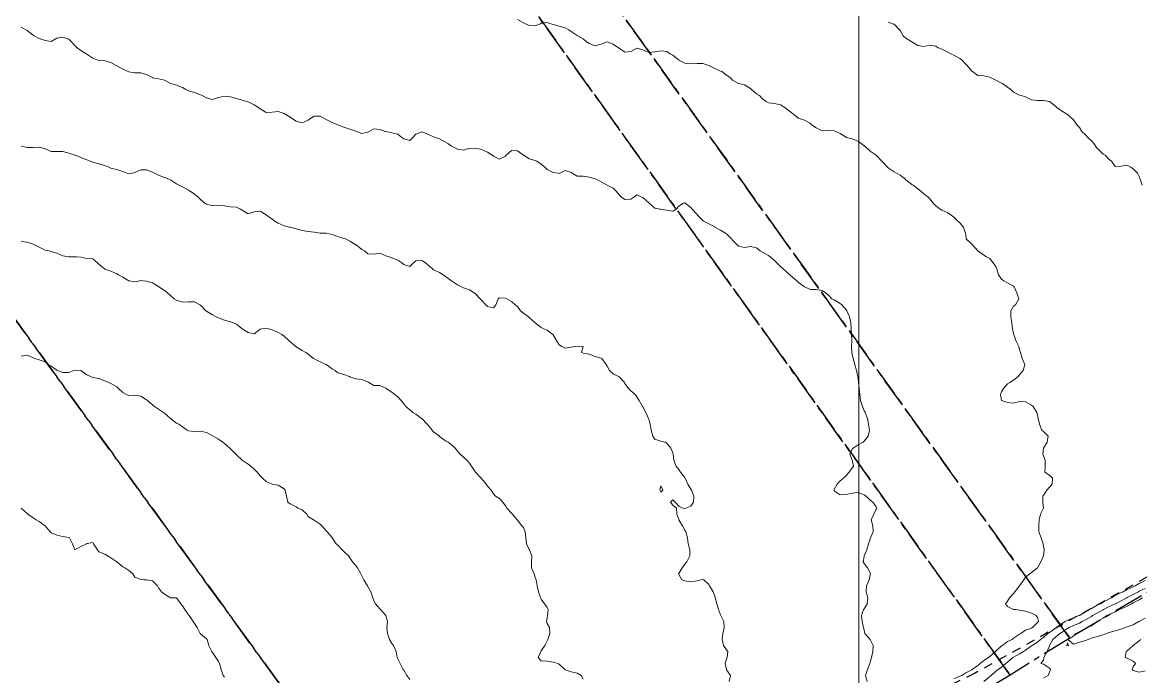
# Model space of a CAD drawing. Header units: centimetres. Extents: x 0 to 642158, y -847 to 649707.
# Drawn here: x 616996.9 to 617090.4, y 620008.1 to 620062.9 of the extents above; entities that cross this region are included whole.
import ezdxf

# ---------------------------------------------------------------- set-up
doc = ezdxf.new("R2010")
doc.units = ezdxf.units.CM
doc.header["$MEASUREMENT"] = 0
doc.linetypes.add('CENTERX2', pattern=[4, 2.5, -0.5, 0.5, -0.5])
doc.linetypes.add('JIS_02_0.7', pattern=[1.35, 0.75, -0.6])
for name, color, linetype, lineweight in [('MEV_grille', 254, 'Continuous', 9), ('WAL_parcellaire agricole', 7, 'JIS_02_0.7', 25), ('WAL_topographie 0.5', 253, 'Continuous', 20)]:
    doc.layers.add(name, color=color, linetype=linetype, lineweight=lineweight)
doc.layers.add('SPW_parcellaire cadastral', color=7, linetype='CENTERX2', lineweight=25, true_color=0xff0542)

# ---------------------------------------------------------------- blocks, each defined once
blk = doc.blocks.new('*U112')
at = {"layer": 'MEV_grille', "transparency": 33554687}
blk.add_lwpolyline([(0, 1825.476), (0, -1825.476)], dxfattribs=at)
blk = doc.blocks.new('*U113')
at = {"layer": 'MEV_grille', "color": 0, "linetype": 'ByBlock', "lineweight": -2, "transparency": 16777216}
blk.add_blockref('*U112', (1700, 0), dxfattribs=at)

msp = doc.modelspace()

# ---------------------------------------------------------------- linework, layer by layer
at = {"layer": 'SPW_parcellaire cadastral'}
for points in [[(617064.759, 620106.478), (617136.737, 620039.849), (617121.465, 620033.179), (617084.443, 620011.372), (616963.37, 620180.072), (616968.009, 620182.814), (617053.863, 620117.239), (617064.759, 620106.478)], [(617079.454, 620008.282), (616958.502, 620177.199), (616963.37, 620180.072), (617084.443, 620011.372), (617079.454, 620008.282)], [(617079.454, 620008.282), (617057.704, 619995.025), (617037.024, 619981.817), (616913.726, 620151.806), (616958.502, 620177.199), (617079.454, 620008.282)], [(616921.398, 619912.152), (616803.95, 620042.534), (616842.291, 620067.212), (616824.166, 620098.846), (616913.726, 620151.806), (617037.024, 619981.817), (616987.92, 619947.229), (616962.52, 619932.624), (616929.537, 619915.761), (616921.398, 619912.152)]]:
    msp.add_lwpolyline(points, dxfattribs=at)
at = {"layer": 'WAL_parcellaire agricole'}
msp.add_lwpolyline([(617004.365, 620160.596), (617008.458, 620154.4), (617135.971, 620039.415), (617097.973, 620020.411), (617076.475, 620008.409), (617057.809, 619999.407), (617044.144, 619991.405), (617027.645, 619979.57), (617009.147, 619966.735), (616986.816, 619950.066), (616958.152, 619932.729), (616872.99, 619891.386), (616829.993, 619869.882)], dxfattribs=at)
at = {"layer": 'WAL_topographie 0.5'}
for points in [[(617038.25, 620063.121), (617038.75, 620062.821), (617038.935, 620062.75), (617039.25, 620062.598), (617039.75, 620062.573), (617040.173, 620062.75), (617040.25, 620062.8), (617040.75, 620062.858), (617041.058, 620062.75), (617041.25, 620062.7), (617041.75, 620062.55), (617042.25, 620062.419), (617042.55, 620062.25), (617042.75, 620062.091), (617043.25, 620061.771), (617043.298, 620061.75), (617043.75, 620061.486), (617044.033, 620061.25), (617044.25, 620061.102), (617044.75, 620060.902), (617045.25, 620061.05), (617045.75, 620061.25), (617045.75, 620061.25), (617045.75, 620061.25), (617046.25, 620061.037), (617046.71, 620060.75), (617046.75, 620060.717), (617047.25, 620060.375), (617047.75, 620060.437), (617048.25, 620060.697), (617048.75, 620060.583), (617049.25, 620060.354), (617049.75, 620060.404), (617050.25, 620060.481), (617050.75, 620060.429), (617051.03, 620060.25), (617051.25, 620060.125), (617051.684, 620059.75), (617051.75, 620059.694), (617052.25, 620059.455), (617052.75, 620059.395), (617053.25, 620059.417), (617053.75, 620059.417), (617054.25, 620059.264), (617054.273, 620059.25), (617054.75, 620059), (617055.25, 620058.8), (617055.343, 620058.75), (617055.75, 620058.461), (617056.046, 620058.25), (617056.25, 620058.046), (617056.75, 620057.75), (617056.75, 620057.75), (617057.25, 620057.639), (617057.75, 620057.336), (617057.841, 620057.25), (617058.25, 620056.904), (617058.5, 620056.75), (617058.75, 620056.477), (617059.044, 620056.25), (617059.25, 620056.147), (617059.75, 620056.091), (617060.25, 620055.968), (617060.604, 620055.75), (617060.75, 620055.641), (617061.25, 620055.25), (617061.25, 620055.25), (617061.75, 620054.867), (617062.1, 620054.75), (617062.25, 620054.694), (617062.75, 620054.417), (617062.945, 620054.25), (617063.25, 620054.06), (617063.75, 620053.806), (617064.25, 620053.815), (617064.75, 620053.799), (617064.875, 620053.75), (617065.25, 620053.562), (617065.75, 620053.265), (617065.788, 620053.25), (617066.25, 620053.117), (617066.75, 620052.94), (617067.007, 620052.75), (617067.25, 620052.554), (617067.576, 620052.25), (617067.75, 620052.097), (617068.25, 620051.75), (617068.25, 620051.75), (617068.738, 620051.25), (617068.75, 620051.236), (617069.21, 620050.75), (617069.25, 620050.708), (617069.75, 620050.375), (617069.962, 620050.25), (617070.25, 620050.09), (617070.707, 620049.75), (617070.75, 620049.706), (617071.25, 620049.309), (617071.361, 620049.25), (617071.75, 620048.946), (617072, 620048.75), (617072.25, 620048.525), (617072.594, 620048.25), (617072.75, 620048.111), (617073.033, 620047.75), (617073.25, 620047.512), (617073.617, 620047.25), (617073.75, 620047.163), (617074.25, 620046.932), (617074.517, 620046.75), (617074.75, 620046.575), (617075.075, 620046.25), (617075.25, 620046.115), (617075.567, 620045.75), (617075.721, 620045.25), (617075.75, 620045.083), (617075.79, 620044.75), (617076.25, 620044.308), (617076.318, 620044.25), (617076.75, 620043.75), (617076.75, 620043.75), (617077.25, 620043.396), (617077.483, 620043.25), (617077.75, 620043.107), (617078.028, 620042.75), (617078.25, 620042.442), (617078.35, 620042.25), (617078.493, 620041.75), (617078.75, 620041.39), (617078.934, 620041.25), (617079.25, 620041.083), (617079.75, 620040.794), (617079.792, 620040.75), (617080.009, 620040.25), (617080.194, 620039.75), (617079.906, 620039.25), (617079.75, 620039.131), (617079.507, 620038.75), (617079.51, 620038.25), (617079.588, 620037.75), (617079.657, 620037.25), (617079.75, 620036.838), (617079.771, 620036.75), (617079.943, 620036.25), (617080.174, 620035.75), (617080.25, 620035.488), (617080.312, 620035.25), (617080.473, 620034.75), (617080.695, 620034.25), (617080.538, 620033.75), (617080.25, 620033.377), (617080.13, 620033.25), (617079.75, 620032.949), (617079.421, 620032.75), (617079.25, 620032.635), (617078.899, 620032.25), (617078.75, 620031.972), (617078.64, 620031.75), (617078.75, 620031.25), (617078.75, 620031.25), (617079.25, 620031.075), (617079.75, 620031.026), (617080.25, 620031.155), (617080.75, 620031.121), (617081.25, 620030.857), (617081.387, 620030.75), (617081.687, 620030.25), (617081.75, 620030.036), (617081.815, 620029.75), (617081.923, 620029.25), (617082.118, 620028.75), (617082.25, 620028.654), (617082.625, 620028.25), (617082.553, 620027.75), (617082.25, 620027.25), (617082.25, 620027.25), (617082.203, 620026.75), (617082.25, 620026.625), (617082.386, 620026.25), (617082.396, 620025.75), (617082.357, 620025.25), (617082.75, 620025), (617083, 620024.75), (617082.96, 620024.25), (617082.75, 620024), (617082.539, 620023.75), (617082.25, 620023.327), (617082.202, 620023.25), (617082.206, 620022.75), (617082.25, 620022.25), (617082.25, 620022.25), (617082.25, 620022.25), (617081.993, 620021.75), (617081.886, 620021.25), (617081.868, 620020.75), (617081.869, 620020.25), (617082.063, 620019.75), (617082.214, 620019.25), (617082.25, 620019.05), (617082.318, 620018.75), (617082.25, 620018.25), (617082.25, 620018.25), (617082.036, 620017.75), (617081.75, 620017.25), (617081.75, 620017.25), (617081.25, 620016.867), (617081.104, 620016.75), (617080.75, 620016.467), (617080.602, 620016.25), (617080.25, 620015.75), (617080.25, 620015.75), (617079.865, 620015.25), (617079.75, 620015.1), (617079.411, 620014.75), (617079.25, 620014.472), (617079.076, 620014.25), (617079.25, 620014), (617079.75, 620013.768), (617079.917, 620013.75), (617080.25, 620013.712), (617080.75, 620013.635), (617081.25, 620013.467), (617081.632, 620013.25), (617081.75, 620013.096), (617081.844, 620012.75), (617081.75, 620012.671), (617081.336, 620012.25), (617081.25, 620012.21), (617080.75, 620012.044), (617080.342, 620011.75), (617080.25, 620011.709), (617079.75, 620011.352), (617079.62, 620011.25), (617079.25, 620011.083), (617078.81, 620010.75), (617078.75, 620010.718), (617078.25, 620010.269), (617078.236, 620010.25), (617077.75, 620009.841), (617077.647, 620009.75), (617077.25, 620009.497), (617076.954, 620009.25), (617076.75, 620009.09), (617076.286, 620008.75), (617076.25, 620008.73), (617075.75, 620008.465), (617075.413, 620008.25), (617075.25, 620008.183), (617074.75, 620007.953)], [(617069.25, 620062.895), (617069.625, 620062.75), (617069.75, 620062.705), (617070.219, 620062.25), (617070.25, 620062.194), (617070.508, 620061.75), (617070.75, 620061.558), (617071.23, 620061.25), (617071.25, 620061.239), (617071.75, 620060.925), (617072.25, 620060.845), (617072.75, 620060.966), (617073.25, 620060.875), (617073.446, 620060.75), (617073.75, 620060.623), (617074.25, 620060.386), (617074.509, 620060.25), (617074.75, 620060.12), (617075.25, 620059.846), (617075.384, 620059.75), (617075.75, 620059.375), (617075.878, 620059.25), (617076.25, 620058.797), (617076.318, 620058.75), (617076.75, 620058.433), (617077.25, 620058.388), (617077.75, 620058.294), (617077.824, 620058.25), (617078.25, 620058.045), (617078.75, 620057.786), (617078.808, 620057.75), (617079.25, 620057.439), (617079.511, 620057.25), (617079.75, 620057.031), (617080.25, 620056.786), (617080.375, 620056.75), (617080.75, 620056.632), (617081.25, 620056.391), (617081.75, 620056.321), (617082.25, 620056.337), (617082.75, 620056.25), (617082.75, 620056.25), (617083.25, 620055.863), (617083.356, 620055.75), (617083.75, 620055.467), (617084.107, 620055.25), (617084.25, 620055.159), (617084.724, 620054.75), (617084.75, 620054.726), (617085.098, 620054.25), (617085.25, 620054.065), (617085.466, 620053.75), (617085.75, 620053.453), (617085.96, 620053.25), (617086.25, 620052.96), (617086.444, 620052.75), (617086.75, 620052.323), (617086.815, 620052.25), (617087.25, 620051.845), (617087.399, 620051.75), (617087.75, 620051.399), (617087.94, 620051.25), (617088.25, 620050.8), (617088.75, 620050.829), (617089.25, 620050.927), (617089.555, 620050.75), (617089.75, 620050.629), (617090.105, 620050.25), (617090.25, 620049.969), (617090.335, 620049.75), (617090.507, 620049.25)], [(616996.75, 620062.471), (616997.145, 620062.25), (616997.25, 620062.187), (616997.75, 620061.808), (616997.844, 620061.75), (616998.25, 620061.526), (616998.75, 620061.341), (616999.25, 620061.279), (616999.75, 620061.533), (617000.25, 620061.638), (617000.75, 620061.463), (617000.974, 620061.25), (617001.25, 620060.936), (617001.444, 620060.75), (617001.75, 620060.519), (617002.187, 620060.25), (617002.25, 620060.208), (617002.75, 620059.862), (617003.056, 620059.75), (617003.25, 620059.669), (617003.75, 620059.661), (617004.25, 620059.5), (617004.708, 620059.25), (617004.75, 620059.237), (617005.25, 620058.963), (617005.697, 620058.75), (617005.75, 620058.725), (617006.25, 620058.643), (617006.75, 620058.652), (617007.25, 620058.515), (617007.731, 620058.25), (617007.75, 620058.239), (617008.25, 620058.135), (617008.75, 620058.025), (617009.25, 620057.75), (617009.25, 620057.75), (617009.75, 620057.615), (617010.25, 620057.42), (617010.526, 620057.25), (617010.75, 620057.134), (617011.25, 620056.99), (617011.75, 620056.815), (617011.881, 620056.75), (617012.25, 620056.543), (617012.75, 620056.417), (617013.25, 620056.595), (617013.75, 620056.691), (617014.25, 620056.639), (617014.75, 620056.507), (617015.25, 620056.348), (617015.607, 620056.25), (617015.75, 620056.217), (617016.25, 620055.97), (617016.595, 620055.75), (617016.75, 620055.632), (617017.25, 620055.318), (617017.75, 620055.357), (617018.25, 620055.426), (617018.75, 620055.25), (617018.75, 620055.25), (617019.25, 620054.939), (617019.524, 620054.75), (617019.75, 620054.607), (617020.25, 620054.464), (617020.75, 620054.696), (617020.813, 620054.75), (617021.25, 620055.019), (617021.75, 620055.012), (617022.25, 620054.75), (617022.25, 620054.75), (617022.75, 620054.505), (617023.25, 620054.302), (617023.375, 620054.25), (617023.75, 620054.092), (617024.25, 620053.926), (617024.75, 620053.76), (617024.786, 620053.75), (617025.25, 620053.574), (617025.75, 620053.681), (617025.85, 620053.75), (617026.25, 620053.95), (617026.75, 620053.917), (617027.194, 620053.75), (617027.25, 620053.731), (617027.75, 620053.632), (617028.25, 620053.506), (617028.6, 620053.25), (617028.75, 620053.118), (617029.25, 620052.991), (617029.5, 620053.25), (617029.75, 620053.53), (617030.25, 620053.721), (617030.75, 620053.528), (617031.25, 620053.303), (617031.393, 620053.25), (617031.75, 620053.116), (617032.25, 620052.854), (617032.422, 620052.75), (617032.75, 620052.527), (617033.25, 620052.25), (617033.25, 620052.25), (617033.75, 620052.185), (617033.972, 620052.25), (617034.25, 620052.331), (617034.75, 620052.353), (617035.15, 620052.25), (617035.25, 620052.226), (617035.75, 620052.022), (617036.153, 620051.75), (617036.25, 620051.667), (617036.75, 620051.432), (617037.25, 620051.678), (617037.306, 620051.75), (617037.75, 620052.15), (617038.25, 620052.135), (617038.75, 620051.773), (617038.782, 620051.75), (617039.25, 620051.466), (617039.75, 620051.316), (617039.867, 620051.25), (617040.25, 620051.02), (617040.544, 620050.75), (617040.75, 620050.556), (617041.25, 620050.3), (617041.65, 620050.25), (617041.75, 620050.228), (617041.796, 620050.25), (617042.25, 620050.477), (617042.75, 620050.306), (617042.838, 620050.25), (617043.25, 620050.017), (617043.75, 620050.011), (617044.25, 620049.935), (617044.75, 620049.794), (617044.83, 620049.75), (617045.25, 620049.531), (617045.75, 620049.25), (617045.75, 620049.25), (617046.25, 620048.988), (617046.506, 620048.75), (617046.75, 620048.433), (617046.962, 620048.25), (617047.25, 620048.047), (617047.75, 620048.077), (617048, 620048.25), (617048.25, 620048.454), (617048.659, 620048.25), (617048.75, 620048.226), (617049.25, 620047.77), (617049.279, 620047.75), (617049.75, 620047.316), (617050.167, 620047.25), (617050.25, 620047.236), (617050.75, 620047.163), (617051.25, 620047.078), (617051.544, 620047.25), (617051.75, 620047.483), (617052.15, 620047.75), (617052.25, 620047.775), (617052.296, 620047.75), (617052.75, 620047.393), (617052.871, 620047.25), (617053.25, 620046.833), (617053.32, 620046.75), (617053.75, 620046.307), (617053.827, 620046.25), (617054.25, 620046.021), (617054.75, 620045.761), (617054.771, 620045.75), (617055.25, 620045.476), (617055.646, 620045.25), (617055.75, 620045.18), (617056.158, 620044.75), (617056.25, 620044.65), (617056.628, 620044.25), (617056.75, 620044.143), (617057.25, 620044.034), (617057.75, 620044.12), (617058.25, 620044.012), (617058.555, 620043.75), (617058.75, 620043.644), (617059.25, 620043.37), (617059.391, 620043.25), (617059.75, 620042.952), (617059.961, 620042.75), (617060.25, 620042.461), (617060.476, 620042.25), (617060.75, 620041.994), (617061.047, 620041.75), (617061.25, 620041.567), (617061.621, 620041.25), (617061.75, 620041.114), (617062.25, 620040.75), (617062.25, 620040.75), (617062.75, 620040.525), (617063.25, 620040.515), (617063.75, 620040.429), (617064.028, 620040.25), (617064.25, 620040.083), (617064.558, 620039.75), (617064.75, 620039.664), (617065.25, 620039.361), (617065.393, 620039.25), (617065.75, 620038.815), (617065.79, 620038.75), (617066.03, 620038.25), (617066.15, 620037.75), (617066.153, 620037.25), (617066.192, 620036.75), (617066.208, 620036.25), (617066.194, 620035.75), (617066.214, 620035.25), (617066.25, 620035.107), (617066.326, 620034.75), (617066.468, 620034.25), (617066.607, 620033.75), (617066.723, 620033.25), (617066.75, 620033.036), (617066.786, 620032.75), (617066.831, 620032.25), (617066.882, 620031.75), (617066.934, 620031.25), (617067.1, 620030.75), (617067.25, 620030.375), (617067.322, 620030.25), (617067.538, 620029.75), (617067.605, 620029.25), (617067.69, 620028.75), (617067.6, 620028.25), (617067.25, 620027.838), (617067.175, 620027.75), (617066.75, 620027.538), (617066.324, 620027.25), (617066.25, 620027.163), (617066.06, 620026.75), (617066.25, 620026.25), (617066.25, 620026.25), (617066.365, 620025.75), (617066.25, 620025.605), (617066.006, 620025.25), (617065.75, 620024.976), (617065.513, 620024.75), (617065.25, 620024.531), (617064.98, 620024.25), (617064.75, 620023.79), (617064.731, 620023.75), (617064.75, 620023.694), (617065.25, 620023.341), (617065.75, 620023.392), (617066.25, 620023.481), (617066.75, 620023.545), (617067.25, 620023.355), (617067.41, 620023.25), (617067.75, 620022.91), (617067.985, 620022.75), (617068.25, 620022.341), (617068.306, 620022.25), (617068.25, 620022.159), (617068.07, 620021.75), (617067.841, 620021.25), (617067.985, 620020.75), (617067.991, 620020.25), (617067.788, 620019.75), (617067.75, 620019.65), (617067.619, 620019.25), (617067.478, 620018.75), (617067.263, 620018.25), (617067.25, 620018.188), (617067.169, 620017.75), (617067.25, 620017.604), (617067.543, 620017.25), (617067.75, 620016.821), (617067.779, 620016.75), (617067.75, 620016.65), (617067.661, 620016.25), (617067.457, 620015.75), (617067.421, 620015.25), (617067.565, 620014.75), (617067.5, 620014.25), (617067.25, 620013.819), (617067.206, 620013.75), (617067.017, 620013.25), (617067.088, 620012.75), (617067.206, 620012.25), (617067.25, 620012.027), (617067.317, 620011.75), (617067.75, 620011.25), (617067.75, 620011.25), (617068.018, 620010.75), (617067.983, 620010.25), (617067.865, 620009.75), (617067.75, 620009.35), (617067.721, 620009.25), (617067.518, 620008.75), (617067.368, 620008.25), (617067.5, 620007.75)], [(616996.75, 620052.527), (616997.25, 620052.413), (616997.75, 620052.402), (616998.25, 620052.42), (616998.75, 620052.279), (616998.825, 620052.25), (616999.25, 620052.069), (616999.75, 620052.075), (617000.25, 620052.075), (617000.75, 620051.917), (617001.25, 620051.77), (617001.295, 620051.75), (617001.75, 620051.561), (617002.25, 620051.364), (617002.56, 620051.25), (617002.75, 620051.173), (617003.25, 620051.041), (617003.75, 620050.896), (617004.083, 620050.75), (617004.25, 620050.672), (617004.75, 620050.553), (617005.25, 620050.403), (617005.594, 620050.25), (617005.75, 620050.19), (617006.028, 620050.25), (617006.25, 620050.306), (617006.75, 620050.531), (617007.25, 620050.537), (617007.75, 620050.341), (617007.911, 620050.25), (617008.25, 620050.078), (617008.75, 620049.895), (617009.11, 620049.75), (617009.25, 620049.685), (617009.75, 620049.377), (617009.964, 620049.25), (617010.25, 620049.105), (617010.75, 620048.84), (617010.898, 620048.75), (617011.25, 620048.508), (617011.561, 620048.25), (617011.75, 620048.058), (617012.122, 620047.75), (617012.25, 620047.664), (617012.75, 620047.528), (617013.25, 620047.539), (617013.75, 620047.526), (617014.25, 620047.453), (617014.75, 620047.401), (617015.092, 620047.25), (617015.25, 620047.164), (617015.75, 620046.856), (617016.25, 620047.034), (617016.75, 620047.068), (617017.25, 620046.771), (617017.276, 620046.75), (617017.75, 620046.401), (617017.972, 620046.25), (617018.25, 620046.078), (617018.75, 620045.861), (617019.179, 620045.75), (617019.25, 620045.729), (617019.75, 620045.591), (617020.25, 620045.447), (617020.75, 620045.386), (617021.25, 620045.324), (617021.75, 620045.25), (617021.751, 620045.25), (617022.25, 620045.234), (617022.75, 620045.139), (617023.25, 620044.961), (617023.75, 620044.804), (617023.865, 620044.75), (617024.25, 620044.581), (617024.75, 620044.266), (617024.773, 620044.25), (617025.25, 620043.863), (617025.457, 620043.75), (617025.75, 620043.514), (617026.25, 620043.489), (617026.75, 620043.554), (617027.25, 620043.353), (617027.517, 620043.25), (617027.75, 620043.185), (617028.25, 620042.99), (617028.588, 620042.75), (617028.75, 620042.614), (617029.25, 620042.45), (617029.576, 620042.75), (617029.75, 620042.932), (617030.25, 620042.96), (617030.559, 620042.75), (617030.75, 620042.602), (617031.163, 620042.25), (617031.25, 620042.183), (617031.75, 620041.948), (617032.054, 620041.75), (617032.25, 620041.625), (617032.735, 620041.25), (617032.75, 620041.239), (617033.25, 620040.929), (617033.578, 620040.75), (617033.75, 620040.656), (617034.25, 620040.5), (617034.639, 620040.25), (617034.75, 620040.156), (617035.144, 620039.75), (617035.25, 620039.625), (617035.612, 620039.25), (617035.75, 620039.107), (617036.25, 620038.981), (617036.456, 620039.25), (617036.639, 620039.75), (617036.75, 620039.819), (617037.25, 620039.813), (617037.369, 620039.75), (617037.75, 620039.528), (617038.073, 620039.25), (617038.25, 620039.097), (617038.522, 620038.75), (617038.75, 620038.544), (617039.179, 620038.25), (617039.25, 620038.19), (617039.737, 620037.75), (617039.75, 620037.727), (617040.25, 620037.346), (617040.442, 620037.25), (617040.75, 620037.121), (617041.229, 620036.75), (617041.25, 620036.729), (617041.524, 620036.25), (617041.75, 620035.911), (617041.975, 620035.75), (617042.25, 620035.622), (617042.75, 620035.704), (617043.083, 620035.75), (617043.25, 620035.8), (617043.75, 620035.75), (617043.75, 620035.75), (617043.75, 620035.749), (617043.625, 620035.25), (617043.75, 620035.194), (617044.25, 620035.118), (617044.75, 620034.922), (617045.25, 620034.786), (617045.3, 620034.75), (617045.676, 620034.25), (617045.75, 620034.118), (617045.944, 620033.75), (617046.25, 620033.461), (617046.694, 620033.25), (617046.75, 620033.221), (617047.207, 620032.75), (617047.25, 620032.656), (617047.533, 620032.25), (617047.75, 620032.058), (617048.113, 620031.75), (617048.25, 620031.562), (617048.429, 620031.25), (617048.706, 620030.75), (617048.75, 620030.704), (617049, 620030.25), (617049.226, 620029.75), (617049.25, 620029.679), (617049.363, 620029.25), (617049.442, 620028.75), (617049.574, 620028.25), (617049.75, 620028.018), (617050.25, 620027.85), (617050.6, 620027.75), (617050.75, 620027.687), (617051.078, 620027.25), (617051.25, 620026.857), (617051.292, 620026.75), (617051.348, 620026.25), (617051.537, 620025.75), (617051.75, 620025.464), (617051.897, 620025.25), (617052.25, 620024.8), (617052.286, 620024.75), (617052.505, 620024.25), (617052.75, 620023.836), (617052.811, 620023.75), (617053.006, 620023.25), (617052.987, 620022.75), (617052.75, 620022.404), (617052.35, 620022.25), (617052.25, 620022.219), (617052.083, 620022.25), (617051.75, 620022.393), (617051.456, 620022.75), (617051.25, 620022.925), (617051.066, 620022.75), (617051.25, 620022.481), (617051.55, 620022.25), (617051.588, 620021.75), (617051.75, 620021.292), (617051.763, 620021.25), (617052.052, 620020.75), (617052.25, 620020.411), (617052.339, 620020.25), (617052.477, 620019.75), (617052.531, 620019.25), (617052.672, 620018.75), (617052.671, 620018.25), (617052.41, 620017.75), (617052.25, 620017.55), (617052.032, 620017.25), (617051.75, 620016.78), (617051.732, 620016.75), (617051.75, 620016.679), (617052.011, 620016.25), (617052.25, 620016.164), (617052.75, 620016.083), (617053.25, 620016.165), (617053.6, 620016.25), (617053.75, 620016.276), (617053.833, 620016.25), (617054.25, 620015.855), (617054.313, 620015.75), (617054.621, 620015.25), (617054.75, 620014.875), (617054.797, 620014.75), (617054.932, 620014.25), (617055.083, 620013.75), (617055.25, 620013.321), (617055.279, 620013.25), (617055.515, 620012.75), (617055.548, 620012.25), (617055.436, 620011.75), (617055.381, 620011.25), (617055.488, 620010.75), (617055.75, 620010.383), (617055.837, 620010.25), (617055.797, 620009.75), (617055.75, 620009.6), (617055.633, 620009.25), (617055.731, 620008.75), (617055.75, 620008.724), (617056.071, 620008.25), (617055.962, 620007.75)], [(616996.75, 620044.534), (616997.25, 620044.484), (616997.75, 620044.313), (616997.861, 620044.25), (616998.25, 620044.056), (616998.75, 620043.829), (616999.096, 620043.75), (616999.25, 620043.715), (616999.75, 620043.575), (617000.25, 620043.355), (617000.75, 620043.258), (617001.25, 620043.259), (617001.375, 620043.25), (617001.75, 620043.217), (617002.25, 620043.128), (617002.75, 620043.083), (617003.139, 620042.75), (617003.25, 620042.659), (617003.724, 620042.25), (617003.75, 620042.237), (617004.25, 620042.049), (617004.75, 620041.831), (617004.893, 620041.75), (617005.25, 620041.545), (617005.75, 620041.26), (617005.821, 620041.25), (617006.25, 620041.156), (617006.679, 620041.25), (617006.75, 620041.269), (617006.917, 620041.25), (617007.25, 620041.222), (617007.75, 620041.08), (617008.25, 620040.771), (617008.28, 620040.75), (617008.75, 620040.434), (617008.987, 620040.25), (617009.25, 620040.017), (617009.561, 620039.75), (617009.75, 620039.625), (617010.25, 620039.466), (617010.75, 620039.487), (617011.25, 620039.496), (617011.703, 620039.25), (617011.75, 620039.217), (617012.207, 620038.75), (617012.25, 620038.718), (617012.75, 620038.406), (617013.056, 620038.25), (617013.25, 620038.147), (617013.75, 620037.96), (617014.25, 620037.833), (617014.475, 620037.75), (617014.75, 620037.622), (617015.235, 620037.25), (617015.25, 620037.239), (617015.75, 620036.921), (617016.25, 620036.817), (617016.75, 620037.212), (617016.893, 620037.25), (617017.25, 620037.304), (617017.442, 620037.25), (617017.75, 620037.142), (617018.25, 620036.942), (617018.562, 620036.75), (617018.75, 620036.614), (617019.15, 620036.25), (617019.25, 620036.15), (617019.721, 620035.75), (617019.75, 620035.728), (617020.25, 620035.414), (617020.56, 620035.25), (617020.75, 620035.128), (617021.209, 620034.75), (617021.25, 620034.723), (617021.75, 620034.486), (617022.231, 620034.25), (617022.25, 620034.24), (617022.75, 620033.901), (617023.013, 620033.75), (617023.25, 620033.562), (617023.75, 620033.411), (617024.204, 620033.25), (617024.25, 620033.236), (617024.75, 620033.062), (617025.25, 620033.007), (617025.75, 620032.793), (617025.829, 620032.75), (617026.25, 620032.492), (617026.75, 620032.491), (617027.25, 620032.283), (617027.29, 620032.25), (617027.75, 620031.931), (617028, 620031.75), (617028.25, 620031.553), (617028.528, 620031.25), (617028.75, 620030.974), (617028.931, 620030.75), (617029.25, 620030.463), (617029.508, 620030.25), (617029.75, 620030.09), (617030.236, 620029.75), (617030.25, 620029.737), (617030.714, 620029.25), (617030.75, 620029.205), (617031.125, 620028.75), (617031.25, 620028.636), (617031.736, 620028.25), (617031.75, 620028.238), (617032.25, 620027.867), (617032.47, 620027.75), (617032.75, 620027.544), (617033.036, 620027.25), (617033.25, 620027.008), (617033.479, 620026.75), (617033.75, 620026.5), (617034.014, 620026.25), (617034.25, 620026), (617034.427, 620025.75), (617034.75, 620025.25), (617034.75, 620025.25), (617035.214, 620024.75), (617035.25, 620024.709), (617035.655, 620024.25), (617035.75, 620024.09), (617036.054, 620023.75), (617036.25, 620023.427), (617036.427, 620023.25), (617036.75, 620023.046), (617037.046, 620022.75), (617037.25, 620022.427), (617037.361, 620022.25), (617037.75, 620021.83), (617037.837, 620021.75), (617038.231, 620021.25), (617038.25, 620021.225), (617038.63, 620020.75), (617038.75, 620020.607), (617038.913, 620020.25), (617038.954, 620019.75), (617039.022, 620019.25), (617039.25, 620018.794), (617039.275, 620018.75), (617039.456, 620018.25), (617039.435, 620017.75), (617039.443, 620017.25), (617039.647, 620016.75), (617039.75, 620016.442), (617039.819, 620016.25), (617039.896, 620015.75), (617040.03, 620015.25), (617040.192, 620014.75), (617040.25, 620014.614), (617040.517, 620014.25), (617040.75, 620013.932), (617040.817, 620013.75), (617040.782, 620013.25), (617040.75, 620013.05), (617040.7, 620012.75), (617040.75, 620012.6), (617040.934, 620012.25), (617040.953, 620011.75), (617040.797, 620011.25), (617040.75, 620011.15), (617040.542, 620010.75), (617040.25, 620010.313), (617040.208, 620010.25), (617039.993, 620009.75), (617040.25, 620009.462), (617040.75, 620009.44), (617041.25, 620009.36), (617041.625, 620009.25), (617041.75, 620009.18), (617042.22, 620008.75), (617042.25, 620008.719), (617042.75, 620008.56), (617043.25, 620008.446), (617043.583, 620008.25), (617043.75, 620007.929)], [(616996.75, 620034.946), (616997.25, 620035.042), (616997.75, 620034.819), (616997.904, 620034.75), (616998.25, 620034.645), (616998.75, 620034.472), (616999.02, 620034.25), (616999.25, 620034.113), (616999.75, 620033.767), (616999.796, 620033.75), (617000.25, 620033.581), (617000.75, 620033.592), (617001.15, 620033.75), (617001.25, 620033.785), (617001.75, 620033.75), (617001.75, 620033.75), (617002.25, 620033.385), (617002.562, 620033.25), (617002.75, 620033.171), (617003.25, 620033.075), (617003.75, 620032.896), (617004.083, 620032.75), (617004.25, 620032.674), (617004.75, 620032.388), (617004.904, 620032.25), (617005.25, 620031.917), (617005.571, 620031.75), (617005.75, 620031.674), (617006.25, 620031.687), (617006.75, 620031.613), (617007.25, 620031.31), (617007.316, 620031.25), (617007.75, 620030.875), (617007.912, 620030.75), (617008.25, 620030.52), (617008.659, 620030.25), (617008.75, 620030.177), (617009.236, 620029.75), (617009.25, 620029.733), (617009.75, 620029.343), (617009.929, 620029.25), (617010.25, 620029.036), (617010.65, 620028.75), (617010.75, 620028.707), (617011.25, 620028.644), (617011.75, 620028.683), (617012.25, 620028.565), (617012.75, 620028.297), (617012.825, 620028.25), (617013.25, 620028), (617013.619, 620027.75), (617013.75, 620027.65), (617014.212, 620027.25), (617014.25, 620027.21), (617014.71, 620026.75), (617014.75, 620026.708), (617015.25, 620026.25), (617015.25, 620026.25), (617015.75, 620025.927), (617015.957, 620025.75), (617016.25, 620025.495), (617016.5, 620025.25), (617016.75, 620024.955), (617016.945, 620024.75), (617017.25, 620024.459), (617017.75, 620024.25), (617017.75, 620024.25), (617018.25, 620024.167), (617018.75, 620023.85), (617018.841, 620023.75), (617018.938, 620023.25), (617019.054, 620022.75), (617019.25, 620022.6), (617019.75, 620022.341), (617019.893, 620022.25), (617020.25, 620022.089), (617020.639, 620021.75), (617020.75, 620021.55), (617021.2, 620021.25), (617021.25, 620021.228), (617021.75, 620020.902), (617021.902, 620020.75), (617022.25, 620020.35), (617022.35, 620020.25), (617022.75, 620019.779), (617022.769, 620019.75), (617023.107, 620019.25), (617023.25, 620019.145), (617023.607, 620018.75), (617023.75, 620018.6), (617024.118, 620018.25), (617024.25, 620018.083), (617024.458, 620017.75), (617024.75, 620017.446), (617024.891, 620017.25), (617025.167, 620016.75), (617025.25, 620016.592), (617025.401, 620016.25), (617025.709, 620015.75), (617025.75, 620015.687), (617026.006, 620015.25), (617026.172, 620014.75), (617026.25, 620014.5), (617026.375, 620014.25), (617026.75, 620013.813), (617026.813, 620013.75), (617027.25, 620013.25), (617027.25, 620013.25), (617027.393, 620012.75), (617027.338, 620012.25), (617027.39, 620011.75), (617027.562, 620011.25), (617027.75, 620010.917), (617027.881, 620010.75), (617028.121, 620010.25), (617028.206, 620009.75), (617028.25, 620009.632), (617028.453, 620009.25), (617028.711, 620008.75), (617028.75, 620008.676), (617029.017, 620008.25), (617029.25, 620007.917)], [(617050.25, 620023.583), (617050.417, 620023.75), (617050.25, 620024.1), (617050.158, 620023.75), (617050.25, 620023.583)], [(616996.75, 620022.233), (616997.25, 620021.8), (616997.317, 620021.75), (616997.75, 620021.425), (616998.019, 620021.25), (616998.25, 620021.11), (616998.75, 620020.75), (616998.75, 620020.75), (616999.175, 620020.25), (616999.25, 620020.182), (616999.75, 620019.983), (617000.25, 620019.863), (617000.75, 620019.798), (617000.8, 620019.75), (617001.056, 620019.25), (617001.25, 620018.75), (617001.75, 620019.038), (617002.208, 620019.25), (617002.25, 620019.278), (617002.75, 620019.357), (617002.813, 620019.25), (617003.139, 620018.75), (617003.25, 620018.596), (617003.75, 620018.396), (617003.983, 620018.25), (617004.25, 620018.09), (617004.75, 620017.75), (617004.75, 620017.75), (617005.25, 620017.327), (617005.417, 620017.25), (617005.75, 620017.028), (617006.083, 620016.75), (617006.25, 620016.472), (617006.75, 620016.283), (617007, 620016.25), (617007.25, 620016.237), (617007.75, 620016.17), (617008.154, 620015.75), (617008.25, 620015.571), (617008.5, 620015.25), (617008.75, 620015.046), (617009.25, 620014.75), (617009.75, 620014.75), (617009.75, 620014.75), (617010.114, 620014.25), (617010.25, 620014.062), (617010.442, 620013.75), (617010.75, 620013.306), (617010.796, 620013.25), (617011.13, 620012.75), (617011.25, 620012.592), (617011.46, 620012.25), (617011.731, 620011.75), (617011.75, 620011.719), (617012.25, 620011.318), (617012.3, 620011.25), (617012.458, 620010.75), (617012.69, 620010.25), (617012.75, 620010.175), (617013.033, 620009.75), (617013.25, 620009.425), (617013.333, 620009.25), (617013.474, 620008.75), (617013.642, 620008.25), (617013.75, 620008.102)], [(617090.75, 620016.199), (617090.25, 620015.946), (617089.919, 620015.75), (617089.75, 620015.672), (617089.25, 620015.431), (617088.908, 620015.25), (617088.75, 620015.178), (617088.25, 620014.942), (617087.948, 620014.75), (617087.75, 620014.651), (617087.25, 620014.383), (617087.025, 620014.25), (617086.75, 620014.117), (617086.25, 620013.851), (617086.09, 620013.75), (617085.75, 620013.57), (617085.25, 620013.268), (617085.217, 620013.25), (617084.75, 620013.069), (617084.25, 620012.866), (617084.068, 620012.75), (617083.75, 620012.56), (617083.33, 620012.25), (617083.25, 620012.196), (617082.75, 620011.849), (617082.62, 620011.75), (617082.25, 620011.425), (617082.004, 620011.25), (617081.75, 620011.032), (617081.295, 620010.75), (617081.25, 620010.713), (617080.75, 620010.351), (617080.571, 620010.25), (617080.25, 620010.056), (617079.75, 620009.784), (617079.698, 620009.75), (617079.25, 620009.371), (617079.108, 620009.25), (617078.75, 620008.953), (617078.466, 620008.75), (617078.25, 620008.593), (617077.864, 620008.25), (617077.75, 620008.162), (617077.256, 620007.75)], [(617090.75, 620015.518), (617090.25, 620015.286), (617090.18, 620015.25), (617089.75, 620015.023), (617089.25, 620014.768), (617089.216, 620014.75), (617088.75, 620014.498), (617088.266, 620014.25), (617088.25, 620014.242), (617087.75, 620014.002), (617087.267, 620013.75), (617087.25, 620013.741), (617086.75, 620013.463), (617086.359, 620013.25), (617086.25, 620013.185), (617085.75, 620012.895), (617085.485, 620012.75), (617085.25, 620012.626), (617084.75, 620012.417), (617084.399, 620012.25), (617084.25, 620012.166), (617083.75, 620011.849), (617083.604, 620011.75), (617083.25, 620011.451), (617083.038, 620011.25), (617082.757, 620010.75), (617082.75, 620010.725), (617082.547, 620010.25), (617082.279, 620009.75), (617082.25, 620009.536), (617082.019, 620009.25), (617082.25, 620009.183), (617082.75, 620008.857), (617082.831, 620008.75), (617082.75, 620008.529), (617082.635, 620008.25), (617082.25, 620008.009)], [(617090.523, 620014.75), (617090.25, 620014.582), (617089.75, 620014.328), (617089.595, 620014.25), (617089.25, 620014.049), (617088.75, 620013.817), (617088.588, 620013.75), (617088.25, 620013.578), (617087.75, 620013.349), (617087.556, 620013.25), (617087.25, 620013.038), (617086.75, 620012.75), (617086.75, 620012.75), (617086.25, 620012.403), (617085.908, 620012.25), (617085.75, 620012.14), (617085.25, 620011.883), (617084.962, 620011.75), (617084.75, 620011.544), (617084.281, 620011.25), (617084.75, 620010.873), (617085.25, 620011.03), (617085.75, 620011.182), (617085.974, 620011.25), (617086.25, 620011.357), (617086.75, 620011.492), (617087.25, 620011.646), (617087.531, 620011.75), (617087.75, 620011.827), (617088.25, 620011.967), (617088.75, 620012.128), (617089.053, 620012.25), (617089.25, 620012.319), (617089.75, 620012.48), (617090.22, 620012.75), (617090.25, 620012.766), (617090.75, 620013.04)], [(617084.25, 620010.734), (617084.326, 620010.75), (617084.25, 620010.983), (617084.213, 620010.75), (617084.25, 620010.734)], [(617090.384, 620011.25), (617090.25, 620011.145), (617089.75, 620010.754), (617089.744, 620010.75), (617089.25, 620010.306), (617089.162, 620010.25), (617089.083, 620009.75), (617089.25, 620009.692), (617089.75, 620009.444), (617089.944, 620009.25), (617089.75, 620008.981), (617089.662, 620008.75), (617089.75, 620008.653), (617090.25, 620008.508), (617090.75, 620008.642)]]:
    msp.add_lwpolyline(points, dxfattribs=at)

# ---------------------------------------------------------------- block references
at = {"layer": 'MEV_grille', "transparency": 33554687}
msp.add_blockref('*U113', (615366.814, 620593.644), dxfattribs=at)

doc.saveas('drawing.dxf')
